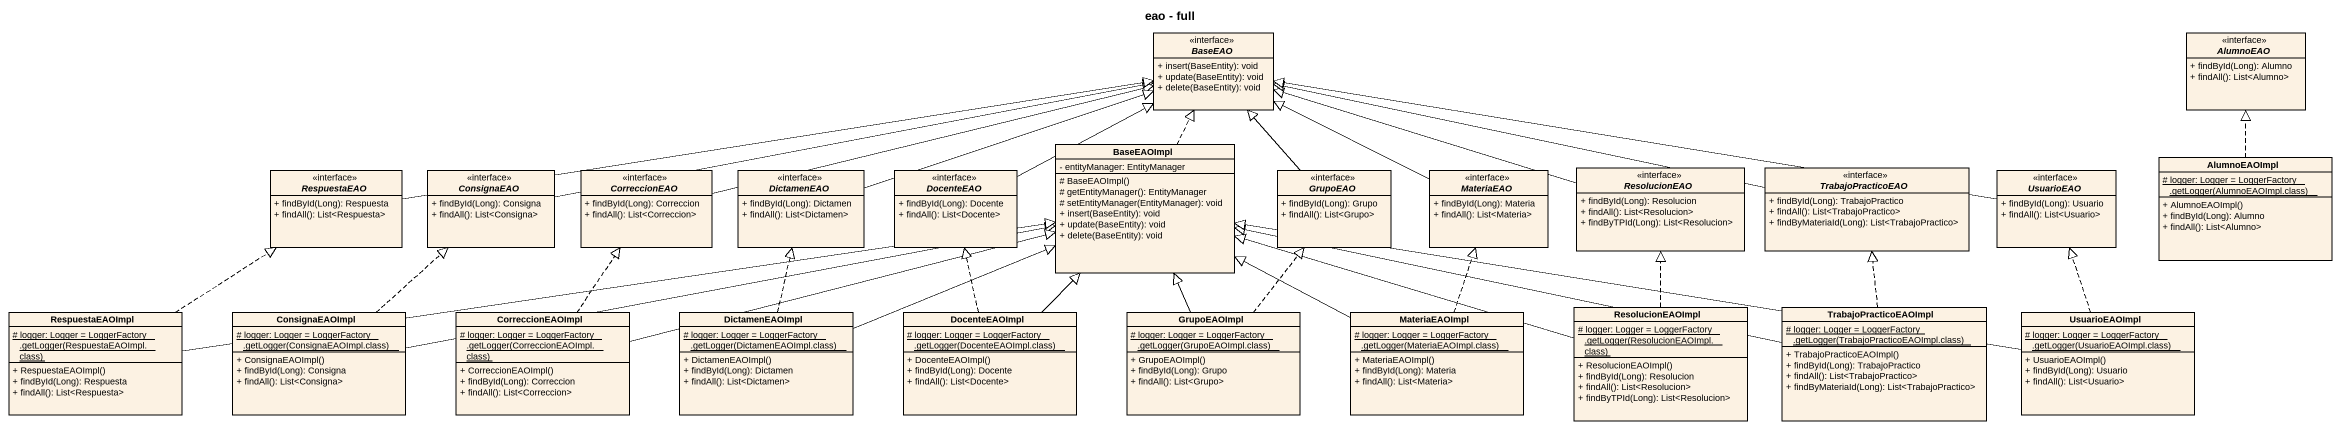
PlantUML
@startuml
title eao - full
hide circle
hide empty members
skinparam classAttributeIconSize 0
interface BaseEAO <<interface>> {
  + insert(BaseEntity): void
  + update(BaseEntity): void
  + delete(BaseEntity): void
}
interface AlumnoEAO <<interface>> {
  + findById(Long): Alumno
  + findAll(): List<Alumno>
}
interface RespuestaEAO <<interface>> {
  + findById(Long): Respuesta
  + findAll(): List<Respuesta>
}
interface ConsignaEAO <<interface>> {
  + findById(Long): Consigna
  + findAll(): List<Consigna>
}
interface CorreccionEAO <<interface>> {
  + findById(Long): Correccion
  + findAll(): List<Correccion>
}
interface DictamenEAO <<interface>> {
  + findById(Long): Dictamen
  + findAll(): List<Dictamen>
}
interface DocenteEAO <<interface>> {
  + findById(Long): Docente
  + findAll(): List<Docente>
}
class BaseEAOImpl {
  - entityManager: EntityManager
  # BaseEAOImpl()
  # getEntityManager(): EntityManager
  # setEntityManager(EntityManager): void
  + insert(BaseEntity): void
  + update(BaseEntity): void
  + delete(BaseEntity): void
}
interface GrupoEAO <<interface>> {
  + findById(Long): Grupo
  + findAll(): List<Grupo>
}
interface MateriaEAO <<interface>> {
  + findById(Long): Materia
  + findAll(): List<Materia>
}
interface ResolucionEAO <<interface>> {
  + findById(Long): Resolucion
  + findAll(): List<Resolucion>
  + findByTPId(Long): List<Resolucion>
}
interface TrabajoPracticoEAO <<interface>> {
  + findById(Long): TrabajoPractico
  + findAll(): List<TrabajoPractico>
  + findByMateriaId(Long): List<TrabajoPractico>
}
interface UsuarioEAO <<interface>> {
  + findById(Long): Usuario
  + findAll(): List<Usuario>
}
class AlumnoEAOImpl {
  {static} {field} # logger: Logger = LoggerFactory .getLogger(AlumnoEAOImpl.class)
  + AlumnoEAOImpl()
  + findById(Long): Alumno
  + findAll(): List<Alumno>
}
class RespuestaEAOImpl {
  {static} {field} # logger: Logger = LoggerFactory .getLogger(RespuestaEAOImpl.class)
  + RespuestaEAOImpl()
  + findById(Long): Respuesta
  + findAll(): List<Respuesta>
}
class ConsignaEAOImpl {
  {static} {field} # logger: Logger = LoggerFactory .getLogger(ConsignaEAOImpl.class)
  + ConsignaEAOImpl()
  + findById(Long): Consigna
  + findAll(): List<Consigna>
}
class CorreccionEAOImpl {
  {static} {field} # logger: Logger = LoggerFactory .getLogger(CorreccionEAOImpl.class)
  + CorreccionEAOImpl()
  + findById(Long): Correccion
  + findAll(): List<Correccion>
}
class DictamenEAOImpl {
  {static} {field} # logger: Logger = LoggerFactory .getLogger(DictamenEAOImpl.class)
  + DictamenEAOImpl()
  + findById(Long): Dictamen
  + findAll(): List<Dictamen>
}
class DocenteEAOImpl {
  {static} {field} # logger: Logger = LoggerFactory .getLogger(DocenteEAOImpl.class)
  + DocenteEAOImpl()
  + findById(Long): Docente
  + findAll(): List<Docente>
}
class GrupoEAOImpl {
  {static} {field} # logger: Logger = LoggerFactory .getLogger(GrupoEAOImpl.class)
  + GrupoEAOImpl()
  + findById(Long): Grupo
  + findAll(): List<Grupo>
}
class MateriaEAOImpl {
  {static} {field} # logger: Logger = LoggerFactory .getLogger(MateriaEAOImpl.class)
  + MateriaEAOImpl()
  + findById(Long): Materia
  + findAll(): List<Materia>
}
class ResolucionEAOImpl {
  {static} {field} # logger: Logger = LoggerFactory .getLogger(ResolucionEAOImpl.class)
  + ResolucionEAOImpl()
  + findById(Long): Resolucion
  + findAll(): List<Resolucion>
  + findByTPId(Long): List<Resolucion>
}
class TrabajoPracticoEAOImpl {
  {static} {field} # logger: Logger = LoggerFactory .getLogger(TrabajoPracticoEAOImpl.class)
  + TrabajoPracticoEAOImpl()
  + findById(Long): TrabajoPractico
  + findAll(): List<TrabajoPractico>
  + findByMateriaId(Long): List<TrabajoPractico>
}
class UsuarioEAOImpl {
  {static} {field} # logger: Logger = LoggerFactory .getLogger(UsuarioEAOImpl.class)
  + UsuarioEAOImpl()
  + findById(Long): Usuario
  + findAll(): List<Usuario>
}
RespuestaEAO -right-|> BaseEAO
ConsignaEAO -right-|> BaseEAO
CorreccionEAO -right-|> BaseEAO
DictamenEAO -right-|> BaseEAO
DocenteEAO -right-|> BaseEAO
BaseEAOImpl .up.|> BaseEAO
GrupoEAO -up-|> BaseEAO
MateriaEAO -left-|> BaseEAO
ResolucionEAO -left-|> BaseEAO
TrabajoPracticoEAO -left-|> BaseEAO
UsuarioEAO -left-|> BaseEAO
AlumnoEAOImpl .up.|> AlumnoEAO
RespuestaEAOImpl .up.|> RespuestaEAO
RespuestaEAOImpl -right-|> BaseEAOImpl
ConsignaEAOImpl .up.|> ConsignaEAO
ConsignaEAOImpl -right-|> BaseEAOImpl
CorreccionEAOImpl .up.|> CorreccionEAO
CorreccionEAOImpl -right-|> BaseEAOImpl
DictamenEAOImpl .up.|> DictamenEAO
DictamenEAOImpl -right-|> BaseEAOImpl
DocenteEAOImpl .up.|> DocenteEAO
DocenteEAOImpl -up-|> BaseEAOImpl
GrupoEAOImpl -up-|> BaseEAOImpl
GrupoEAOImpl .up.|> GrupoEAO
MateriaEAOImpl -left-|> BaseEAOImpl
MateriaEAOImpl .up.|> MateriaEAO
ResolucionEAOImpl -left-|> BaseEAOImpl
ResolucionEAOImpl .up.|> ResolucionEAO
TrabajoPracticoEAOImpl -left-|> BaseEAOImpl
TrabajoPracticoEAOImpl .up.|> TrabajoPracticoEAO
UsuarioEAOImpl -left-|> BaseEAOImpl
UsuarioEAOImpl .up.|> UsuarioEAO
@enduml
